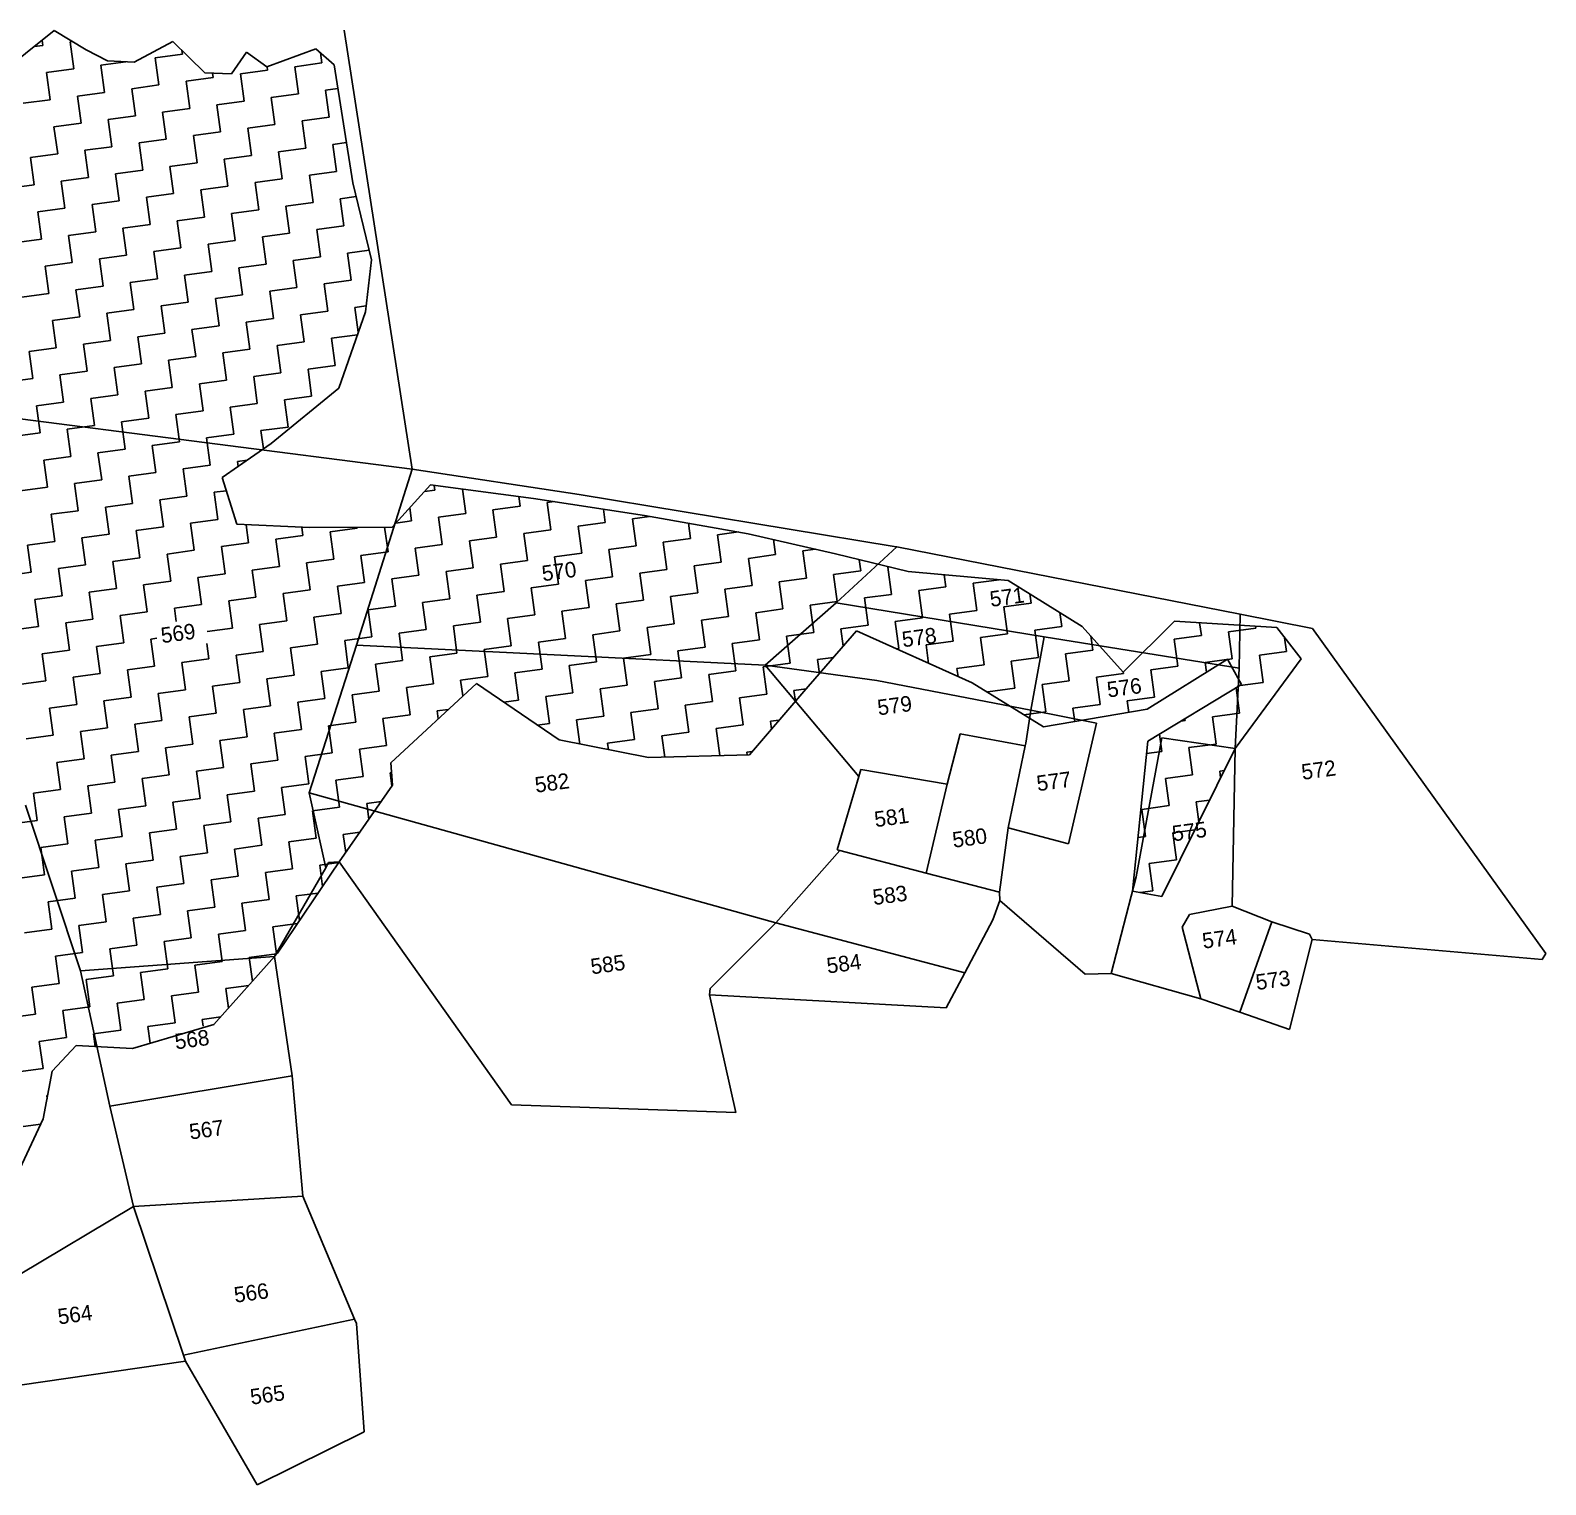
# Model space of a CAD drawing. Header units: metres. Extents: x 318393 to 319412, y 1868341 to 1869380.
# Drawn here: x 319170.3 to 319385.6, y 1869050.3 to 1869257 of the extents above; entities that cross this region are included whole.
import ezdxf

# ---------------------------------------------------------------- set-up
doc = ezdxf.new("R2010")
doc.units = ezdxf.units.M
doc.header["$LTSCALE"] = 0.3
doc.header["$MEASUREMENT"] = 0
for name, color, linetype in [('OFF', 1, 'CONTINUOUS'), ('POLY_HATCH', 12, 'CONTINUOUS'), ('POLY_PARCEL', 6, 'CONTINUOUS'), ('TEXT_PARCEL', 7, 'CONTINUOUS'), ('V_BOUND_LINE', 7, 'CONTINUOUS')]:
    doc.layers.add(name, color=color, linetype=linetype)
doc.styles.add('TEXT_MAP', font='')
doc.styles.get('TEXT_MAP').set_extended_font_data('Kruti Dev 050')

msp = doc.modelspace()

# ---------------------------------------------------------------- linework, layer by layer
at = {"layer": 'OFF'}
for p, q in [((319323.83, 1869122.95), (319336.58, 1869119.35)), ((319207.46, 1869108.4), (319209.01, 1869091.29))]:
    msp.add_line(p, q, dxfattribs=at)
at = {"layer": 'POLY_HATCH'}
for p, q in [((319161.52, 1869247.26), (319173.68, 1869256.98)), ((319173.68, 1869256.98), (319178.23, 1869254.23)), ((319178.23, 1869254.23), (319181.23, 1869252.67)), ((319185.03, 1869252.45), (319190.53, 1869255.4)), ((319190.53, 1869255.4), (319195.07, 1869250.94)), ((319198.86, 1869250.79), (319200.99, 1869253.87)), ((319200.99, 1869253.87), (319203.89, 1869251.8)), ((319203.89, 1869251.8), (319210.84, 1869254.38)), ((319210.84, 1869254.38), (319213.43, 1869252.08)), ((319181.23, 1869252.67), (319185.03, 1869252.45)), ((319216.09, 1869235.33), (319213.43, 1869252.08)), ((319195.07, 1869250.94), (319198.86, 1869250.79)), ((319218.76, 1869224.37), (319216.09, 1869235.33)), ((319217.89, 1869216.98), (319218.76, 1869224.37)), ((319214.11, 1869206.16), (319217.89, 1869216.98)), ((319204.51, 1869198.27), (319214.11, 1869206.16)), ((319197.54, 1869193.44), (319204.51, 1869198.27)), ((319199.63, 1869186.8), (319197.54, 1869193.44)), ((319227.14, 1869192.38), (319221.69, 1869186.4)), ((319241.79, 1869190.47), (319227.14, 1869192.38)), ((319257.52, 1869188.03), (319241.79, 1869190.47)), ((319272.26, 1869185.46), (319257.52, 1869188.03)), ((319210.01, 1869186.34), (319199.63, 1869186.8)), ((319221.69, 1869186.4), (319210.01, 1869186.34)), ((319284.67, 1869182.58), (319272.26, 1869185.46)), ((319295, 1869180.08), (319284.67, 1869182.58)), ((319309.22, 1869178.8), (319295, 1869180.08)), ((319319.75, 1869172.28), (319309.22, 1869178.8)), ((319325.54, 1869165.79), (319319.75, 1869172.28)), ((319332.85, 1869173.03), (319325.54, 1869165.79)), ((319347.37, 1869172.12), (319332.85, 1869173.03)), ((319350.84, 1869167.69), (319347.37, 1869172.12)), ((319280.2, 1869163.04), (319287.67, 1869171.66)), ((319287.67, 1869171.66), (319304.08, 1869164.24)), ((319328.96, 1869160.51), (319340.36, 1869167.63)), ((319340.36, 1869167.63), (319342.37, 1869164.01)), ((319341.49, 1869154.93), (319350.84, 1869167.69)), ((319221.48, 1869152.91), (319233.66, 1869164.19)), ((319233.66, 1869164.19), (319245.42, 1869156.14)), ((319304.08, 1869164.24), (319314.23, 1869158.01)), ((319342.37, 1869164.01), (319329.07, 1869155.96)), ((319272.45, 1869154.05), (319280.2, 1869163.04)), ((319314.23, 1869158.01), (319328.96, 1869160.51)), ((319245.42, 1869156.14), (319258.11, 1869153.63)), ((319329.07, 1869155.96), (319326.86, 1869134.67)), ((319331.03, 1869133.92), (319341.49, 1869154.93)), ((319221.74, 1869149.73), (319221.48, 1869152.91)), ((319258.11, 1869153.63), (319272.45, 1869154.05)), ((319214.18, 1869138.83), (319221.74, 1869149.73)), ((319205.38, 1869125.86), (319214.18, 1869138.83)), ((319326.86, 1869134.67), (319331.03, 1869133.92)), ((319196.37, 1869115.71), (319205.38, 1869125.86)), ((319184.81, 1869112.29), (319196.37, 1869115.71)), ((319173.4, 1869109.06), (319176.8, 1869112.73)), ((319176.8, 1869112.73), (319184.81, 1869112.29)), ((319172.12, 1869102.29), (319173.4, 1869109.06)), ((319167.77, 1869093.08), (319172.12, 1869102.29))]:
    msp.add_line(p, q, dxfattribs=at)
at = {"layer": 'POLY_HATCH', "linetype": 'Continuous'}
for p, q in [((319170.81, 1869254.69), (319172.07, 1869254.86)), ((319172.07, 1869254.86), (319171.97, 1869255.61)), ((319175.93, 1869255.38), (319176.25, 1869255.42)), ((319176.45, 1869251.52), (319175.93, 1869255.38)), ((319191.89, 1869253.61), (319191.81, 1869254.14)), ((319211.7, 1869252.36), (319211.51, 1869253.79)), ((319180.31, 1869252.04), (319183.83, 1869252.52)), ((319180.83, 1869248.18), (319180.31, 1869252.04)), ((319188.03, 1869253.09), (319191.89, 1869253.61)), ((319188.55, 1869249.23), (319188.03, 1869253.09)), ((319203.99, 1869251.31), (319203.92, 1869251.81)), ((319207.85, 1869251.83), (319211.7, 1869252.36)), ((319208.37, 1869247.98), (319207.85, 1869251.83)), ((319172.59, 1869251), (319176.45, 1869251.52)), ((319173.11, 1869247.14), (319172.59, 1869251)), ((319192.41, 1869249.75), (319196.27, 1869250.27)), ((319192.93, 1869245.89), (319192.41, 1869249.75)), ((319196.27, 1869250.27), (319196.18, 1869250.9)), ((319200.13, 1869250.79), (319203.99, 1869251.31)), ((319200.65, 1869246.93), (319200.13, 1869250.79)), ((319176.97, 1869247.66), (319180.83, 1869248.18)), ((319177.49, 1869243.8), (319176.97, 1869247.66)), ((319184.69, 1869248.7), (319188.55, 1869249.23)), ((319185.21, 1869244.84), (319184.69, 1869248.7)), ((319204.51, 1869247.45), (319208.37, 1869247.98)), ((319205.03, 1869243.59), (319204.51, 1869247.45)), ((319212.23, 1869248.5), (319213.96, 1869248.73)), ((319212.75, 1869244.64), (319212.23, 1869248.5)), ((319169.25, 1869246.62), (319173.11, 1869247.14)), ((319189.07, 1869245.37), (319192.93, 1869245.89)), ((319189.59, 1869241.51), (319189.07, 1869245.37)), ((319196.79, 1869246.41), (319200.65, 1869246.93)), ((319197.31, 1869242.55), (319196.79, 1869246.41)), ((319173.63, 1869243.28), (319177.49, 1869243.8)), ((319174.16, 1869239.42), (319173.63, 1869243.28)), ((319181.35, 1869244.32), (319185.21, 1869244.84)), ((319181.87, 1869240.46), (319181.35, 1869244.32)), ((319201.17, 1869243.07), (319205.03, 1869243.59)), ((319201.69, 1869239.21), (319201.17, 1869243.07)), ((319208.89, 1869244.12), (319212.75, 1869244.64)), ((319209.41, 1869240.26), (319208.89, 1869244.12)), ((319185.73, 1869240.99), (319189.59, 1869241.51)), ((319186.25, 1869237.13), (319185.73, 1869240.99)), ((319193.45, 1869242.03), (319197.31, 1869242.55)), ((319193.97, 1869238.17), (319193.45, 1869242.03)), ((319213.27, 1869240.78), (319215.18, 1869241.04)), ((319213.79, 1869236.92), (319213.27, 1869240.78)), ((319170.3, 1869238.9), (319174.16, 1869239.42)), ((319170.82, 1869235.04), (319170.3, 1869238.9)), ((319178.01, 1869239.94), (319181.87, 1869240.46)), ((319178.54, 1869236.08), (319178.01, 1869239.94)), ((319197.83, 1869238.69), (319201.69, 1869239.21)), ((319198.35, 1869234.83), (319197.83, 1869238.69)), ((319205.55, 1869239.74), (319209.41, 1869240.26)), ((319206.07, 1869235.88), (319205.55, 1869239.74)), ((319182.4, 1869236.6), (319186.25, 1869237.13)), ((319182.92, 1869232.75), (319182.4, 1869236.6)), ((319190.11, 1869237.65), (319193.97, 1869238.17)), ((319190.64, 1869233.79), (319190.11, 1869237.65)), ((319209.93, 1869236.4), (319213.79, 1869236.92)), ((319166.96, 1869234.52), (319170.82, 1869235.04)), ((319174.68, 1869235.56), (319178.54, 1869236.08)), ((319175.2, 1869231.7), (319174.68, 1869235.56)), ((319194.5, 1869234.31), (319198.35, 1869234.83)), ((319202.21, 1869235.35), (319206.07, 1869235.88)), ((319202.74, 1869231.49), (319202.21, 1869235.35)), ((319210.45, 1869232.54), (319209.93, 1869236.4)), ((319179.06, 1869232.22), (319182.92, 1869232.75)), ((319179.58, 1869228.36), (319179.06, 1869232.22)), ((319186.78, 1869233.27), (319190.64, 1869233.79)), ((319187.3, 1869229.41), (319186.78, 1869233.27)), ((319195.02, 1869230.45), (319194.5, 1869234.31)), ((319206.59, 1869232.02), (319210.45, 1869232.54)), ((319214.31, 1869233.06), (319216.57, 1869233.36)), ((319214.84, 1869229.2), (319214.31, 1869233.06)), ((319171.34, 1869231.18), (319175.2, 1869231.7)), ((319171.86, 1869227.32), (319171.34, 1869231.18)), ((319191.16, 1869229.93), (319195.02, 1869230.45)), ((319198.88, 1869230.97), (319202.74, 1869231.49)), ((319199.4, 1869227.11), (319198.88, 1869230.97)), ((319207.12, 1869228.16), (319206.59, 1869232.02)), ((319175.72, 1869227.84), (319179.58, 1869228.36)), ((319183.44, 1869228.89), (319187.3, 1869229.41)), ((319183.96, 1869225.03), (319183.44, 1869228.89)), ((319191.68, 1869226.07), (319191.16, 1869229.93)), ((319203.26, 1869227.64), (319207.12, 1869228.16)), ((319210.98, 1869228.68), (319214.84, 1869229.2)), ((319211.5, 1869224.82), (319210.98, 1869228.68)), ((319168, 1869226.8), (319171.86, 1869227.32)), ((319176.24, 1869223.98), (319175.72, 1869227.84)), ((319187.82, 1869225.55), (319191.68, 1869226.07)), ((319195.54, 1869226.59), (319199.4, 1869227.11)), ((319196.06, 1869222.73), (319195.54, 1869226.59)), ((319203.78, 1869223.78), (319203.26, 1869227.64)), ((319215.36, 1869225.34), (319218.42, 1869225.76)), ((319172.38, 1869223.46), (319176.24, 1869223.98)), ((319180.1, 1869224.5), (319183.96, 1869225.03)), ((319180.62, 1869220.65), (319180.1, 1869224.5)), ((319188.34, 1869221.69), (319187.82, 1869225.55)), ((319199.92, 1869223.25), (319203.78, 1869223.78)), ((319207.64, 1869224.3), (319211.5, 1869224.82)), ((319208.16, 1869220.44), (319207.64, 1869224.3)), ((319215.88, 1869221.48), (319215.36, 1869225.34)), ((319172.9, 1869219.6), (319172.38, 1869223.46)), ((319184.48, 1869221.17), (319188.34, 1869221.69)), ((319192.2, 1869222.21), (319196.06, 1869222.73)), ((319192.72, 1869218.35), (319192.2, 1869222.21)), ((319200.44, 1869219.4), (319199.92, 1869223.25)), ((319212.02, 1869220.96), (319215.88, 1869221.48)), ((319169.05, 1869219.08), (319172.9, 1869219.6)), ((319176.76, 1869220.12), (319180.62, 1869220.65)), ((319177.29, 1869216.26), (319176.76, 1869220.12)), ((319185, 1869217.31), (319184.48, 1869221.17)), ((319196.58, 1869218.87), (319200.44, 1869219.4)), ((319204.3, 1869219.92), (319208.16, 1869220.44)), ((319204.82, 1869216.06), (319204.3, 1869219.92)), ((319212.54, 1869217.1), (319212.02, 1869220.96)), ((319181.14, 1869216.79), (319185, 1869217.31)), ((319188.86, 1869217.83), (319192.72, 1869218.35)), ((319189.39, 1869213.97), (319188.86, 1869217.83)), ((319197.1, 1869215.01), (319196.58, 1869218.87)), ((319208.68, 1869216.58), (319212.54, 1869217.1)), ((319216.4, 1869217.62), (319217.99, 1869217.84)), ((319216.88, 1869214.09), (319216.4, 1869217.62)), ((319173.43, 1869215.74), (319177.29, 1869216.26)), ((319173.95, 1869211.88), (319173.43, 1869215.74)), ((319181.67, 1869212.93), (319181.14, 1869216.79)), ((319193.24, 1869214.49), (319197.1, 1869215.01)), ((319200.96, 1869215.54), (319204.82, 1869216.06)), ((319201.48, 1869211.68), (319200.96, 1869215.54)), ((319209.2, 1869212.72), (319208.68, 1869216.58)), ((319177.81, 1869212.41), (319181.67, 1869212.93)), ((319185.53, 1869213.45), (319189.39, 1869213.97)), ((319186.05, 1869209.59), (319185.53, 1869213.45)), ((319193.77, 1869210.63), (319193.24, 1869214.49)), ((319213.06, 1869213.24), (319216.76, 1869213.74)), ((319213.58, 1869209.38), (319213.06, 1869213.24)), ((319170.09, 1869211.36), (319173.95, 1869211.88)), ((319170.61, 1869207.5), (319170.09, 1869211.36)), ((319178.33, 1869208.55), (319177.81, 1869212.41)), ((319189.91, 1869210.11), (319193.77, 1869210.63)), ((319197.63, 1869211.15), (319201.48, 1869211.68)), ((319198.15, 1869207.3), (319197.63, 1869211.15)), ((319205.34, 1869212.2), (319209.2, 1869212.72)), ((319205.87, 1869208.34), (319205.34, 1869212.2)), ((319174.47, 1869208.02), (319178.33, 1869208.55)), ((319182.19, 1869209.07), (319186.05, 1869209.59)), ((319182.71, 1869205.21), (319182.19, 1869209.07)), ((319190.43, 1869206.25), (319189.91, 1869210.11)), ((319209.73, 1869208.86), (319213.58, 1869209.38)), ((319210.25, 1869205), (319209.73, 1869208.86)), ((319166.75, 1869206.98), (319170.61, 1869207.5)), ((319174.99, 1869204.16), (319174.47, 1869208.02)), ((319194.29, 1869206.77), (319198.15, 1869207.3)), ((319194.81, 1869202.91), (319194.29, 1869206.77)), ((319202.01, 1869207.82), (319205.87, 1869208.34)), ((319202.53, 1869203.96), (319202.01, 1869207.82)), ((319178.85, 1869204.69), (319182.71, 1869205.21)), ((319179.37, 1869200.83), (319178.85, 1869204.69)), ((319186.57, 1869205.73), (319190.43, 1869206.25)), ((319187.09, 1869201.87), (319186.57, 1869205.73)), ((319206.39, 1869204.48), (319210.25, 1869205)), ((319206.91, 1869200.62), (319206.39, 1869204.48)), ((319171.13, 1869203.64), (319174.99, 1869204.16)), ((319171.65, 1869199.78), (319171.13, 1869203.64)), ((319190.95, 1869202.39), (319194.81, 1869202.91)), ((319191.47, 1869198.53), (319190.95, 1869202.39)), ((319198.67, 1869203.44), (319202.53, 1869203.96)), ((319199.19, 1869199.58), (319198.67, 1869203.44)), ((319175.51, 1869200.31), (319179.37, 1869200.83)), ((319176.04, 1869196.45), (319175.51, 1869200.31)), ((319183.23, 1869201.35), (319187.09, 1869201.87)), ((319183.75, 1869197.49), (319183.23, 1869201.35)), ((319203.05, 1869200.1), (319206.91, 1869200.62)), ((319203.4, 1869197.51), (319203.05, 1869200.1)), ((319167.79, 1869199.26), (319171.65, 1869199.78)), ((319187.61, 1869198.01), (319191.47, 1869198.53)), ((319188.13, 1869194.15), (319187.61, 1869198.01)), ((319195.33, 1869199.06), (319199.19, 1869199.58)), ((319195.85, 1869195.2), (319195.33, 1869199.06)), ((319172.18, 1869195.92), (319176.04, 1869196.45)), ((319172.7, 1869192.07), (319172.18, 1869195.92)), ((319179.89, 1869196.97), (319183.75, 1869197.49)), ((319180.42, 1869193.11), (319179.89, 1869196.97)), ((319199.71, 1869195.72), (319201.09, 1869195.9)), ((319199.81, 1869195.01), (319199.71, 1869195.72)), ((319184.28, 1869193.63), (319188.13, 1869194.15)), ((319184.8, 1869189.77), (319184.28, 1869193.63)), ((319191.99, 1869194.67), (319195.85, 1869195.2)), ((319192.52, 1869190.81), (319191.99, 1869194.67)), ((319168.84, 1869191.54), (319172.7, 1869192.07)), ((319176.56, 1869192.59), (319180.42, 1869193.11)), ((319177.08, 1869188.73), (319176.56, 1869192.59)), ((319196.38, 1869191.34), (319198.13, 1869191.57)), ((319196.9, 1869187.48), (319196.38, 1869191.34)), ((319226.3, 1869191.45), (319227.77, 1869191.65)), ((319227.77, 1869191.65), (319227.68, 1869192.31)), ((319232.15, 1869188.31), (319231.68, 1869191.78)), ((319180.94, 1869189.25), (319184.8, 1869189.77)), ((319181.46, 1869185.39), (319180.94, 1869189.25)), ((319188.66, 1869190.29), (319192.52, 1869190.81)), ((319189.18, 1869186.43), (319188.66, 1869190.29)), ((319224.43, 1869187.27), (319224.18, 1869189.13)), ((319236.01, 1869188.84), (319239.87, 1869189.36)), ((319239.87, 1869189.36), (319239.68, 1869190.74)), ((319243.73, 1869189.88), (319244.73, 1869190.01)), ((319244.25, 1869186.02), (319243.73, 1869189.88)), ((319173.22, 1869188.21), (319177.08, 1869188.73)), ((319173.74, 1869184.35), (319173.22, 1869188.21)), ((319193.04, 1869186.96), (319196.9, 1869187.48)), ((319193.56, 1869183.1), (319193.04, 1869186.96)), ((319222.21, 1869186.97), (319224.43, 1869187.27)), ((319228.29, 1869187.79), (319232.15, 1869188.31)), ((319228.81, 1869183.93), (319228.29, 1869187.79)), ((319236.53, 1869184.98), (319236.01, 1869188.84)), ((319248.11, 1869186.54), (319251.97, 1869187.06)), ((319251.97, 1869187.06), (319251.72, 1869188.93)), ((319255.83, 1869187.59), (319258.23, 1869187.91)), ((319256.35, 1869183.73), (319255.83, 1869187.59)), ((319177.6, 1869184.87), (319181.46, 1869185.39)), ((319178.12, 1869181.01), (319177.6, 1869184.87)), ((319185.32, 1869185.91), (319189.18, 1869186.43)), ((319185.84, 1869182.05), (319185.32, 1869185.91)), ((319201.28, 1869184.14), (319200.93, 1869186.74)), ((319205.14, 1869184.66), (319209, 1869185.18)), ((319209, 1869185.18), (319208.83, 1869186.39)), ((319212.86, 1869185.7), (319216.72, 1869186.23)), ((319213.38, 1869181.85), (319212.86, 1869185.7)), ((319216.72, 1869186.23), (319216.7, 1869186.37)), ((319221.1, 1869182.89), (319220.62, 1869186.39)), ((319232.67, 1869184.45), (319236.53, 1869184.98)), ((319240.39, 1869185.5), (319244.25, 1869186.02)), ((319240.91, 1869181.64), (319240.39, 1869185.5)), ((319248.63, 1869182.68), (319248.11, 1869186.54)), ((319264.07, 1869184.77), (319263.78, 1869186.94)), ((319267.93, 1869185.29), (319270.92, 1869185.7)), ((319268.45, 1869181.43), (319267.93, 1869185.29)), ((319169.88, 1869183.82), (319173.74, 1869184.35)), ((319170.4, 1869179.97), (319169.88, 1869183.82)), ((319189.7, 1869182.57), (319193.56, 1869183.1)), ((319197.42, 1869183.62), (319201.28, 1869184.14)), ((319197.94, 1869179.76), (319197.42, 1869183.62)), ((319205.66, 1869180.8), (319205.14, 1869184.66)), ((319217.24, 1869182.37), (319221.1, 1869182.89)), ((319224.96, 1869183.41), (319228.81, 1869183.93)), ((319225.48, 1869179.55), (319224.96, 1869183.41)), ((319233.2, 1869180.6), (319232.67, 1869184.45)), ((319244.77, 1869182.16), (319248.63, 1869182.68)), ((319252.49, 1869183.2), (319256.35, 1869183.73)), ((319253.01, 1869179.34), (319252.49, 1869183.2)), ((319260.21, 1869184.25), (319264.07, 1869184.77)), ((319260.73, 1869180.39), (319260.21, 1869184.25)), ((319276.17, 1869182.48), (319275.88, 1869184.62)), ((319280.03, 1869183), (319281.82, 1869183.24)), ((319280.55, 1869179.14), (319280.03, 1869183)), ((319174.26, 1869180.49), (319178.12, 1869181.01)), ((319174.78, 1869176.63), (319174.26, 1869180.49)), ((319181.98, 1869181.53), (319185.84, 1869182.05)), ((319182.5, 1869177.67), (319181.98, 1869181.53)), ((319190.22, 1869178.72), (319189.7, 1869182.57)), ((319201.8, 1869180.28), (319205.66, 1869180.8)), ((319209.52, 1869181.32), (319213.38, 1869181.85)), ((319210.04, 1869177.46), (319209.52, 1869181.32)), ((319217.76, 1869178.51), (319217.24, 1869182.37)), ((319229.34, 1869180.07), (319233.2, 1869180.6)), ((319237.06, 1869181.12), (319240.91, 1869181.64)), ((319237.58, 1869177.26), (319237.06, 1869181.12)), ((319245.3, 1869178.3), (319244.77, 1869182.16)), ((319264.59, 1869180.91), (319268.45, 1869181.43)), ((319265.11, 1869177.05), (319264.59, 1869180.91)), ((319272.31, 1869181.95), (319276.17, 1869182.48)), ((319272.83, 1869178.09), (319272.31, 1869181.95)), ((319288.27, 1869180.18), (319288.06, 1869181.76)), ((319292.13, 1869180.7), (319292.32, 1869180.73)), ((319292.65, 1869176.84), (319292.13, 1869180.7)), ((319166.54, 1869179.44), (319170.4, 1869179.97)), ((319186.36, 1869178.19), (319190.22, 1869178.72)), ((319194.08, 1869179.24), (319197.94, 1869179.76)), ((319194.6, 1869175.38), (319194.08, 1869179.24)), ((319202.32, 1869176.42), (319201.8, 1869180.28)), ((319213.9, 1869177.99), (319217.76, 1869178.51)), ((319221.62, 1869179.03), (319225.48, 1869179.55)), ((319222.14, 1869175.17), (319221.62, 1869179.03)), ((319229.86, 1869176.21), (319229.34, 1869180.07)), ((319249.15, 1869178.82), (319253.01, 1869179.34)), ((319249.68, 1869174.96), (319249.15, 1869178.82)), ((319256.87, 1869179.87), (319260.73, 1869180.39)), ((319257.4, 1869176.01), (319256.87, 1869179.87)), ((319276.69, 1869178.62), (319280.55, 1869179.14)), ((319277.21, 1869174.76), (319276.69, 1869178.62)), ((319284.41, 1869179.66), (319288.27, 1869180.18)), ((319284.93, 1869175.8), (319284.41, 1869179.66)), ((319300.37, 1869177.89), (319300.14, 1869179.62)), ((319304.23, 1869178.41), (319307.95, 1869178.91)), ((319304.75, 1869174.55), (319304.23, 1869178.41)), ((319170.93, 1869176.11), (319174.78, 1869176.63)), ((319178.64, 1869177.15), (319182.5, 1869177.67)), ((319179.17, 1869173.29), (319178.64, 1869177.15)), ((319186.88, 1869174.33), (319186.36, 1869178.19)), ((319198.46, 1869175.9), (319202.32, 1869176.42)), ((319206.18, 1869176.94), (319210.04, 1869177.46)), ((319206.7, 1869173.08), (319206.18, 1869176.94)), ((319214.42, 1869174.13), (319213.9, 1869177.99)), ((319226, 1869175.69), (319229.86, 1869176.21)), ((319233.72, 1869176.74), (319237.58, 1869177.26)), ((319234.24, 1869172.88), (319233.72, 1869176.74)), ((319241.44, 1869177.78), (319245.3, 1869178.3)), ((319241.96, 1869173.92), (319241.44, 1869177.78)), ((319261.25, 1869176.53), (319265.11, 1869177.05)), ((319261.78, 1869172.67), (319261.25, 1869176.53)), ((319268.97, 1869177.57), (319272.83, 1869178.09)), ((319269.49, 1869173.71), (319268.97, 1869177.57)), ((319288.79, 1869176.32), (319292.65, 1869176.84)), ((319289.31, 1869172.46), (319288.79, 1869176.32)), ((319296.51, 1869177.37), (319300.37, 1869177.89)), ((319297.03, 1869173.51), (319296.51, 1869177.37)), ((319312.47, 1869175.59), (319312.29, 1869176.89)), ((319171.45, 1869172.25), (319170.93, 1869176.11)), ((319183.03, 1869173.81), (319186.88, 1869174.33)), ((319190.74, 1869174.86), (319194.6, 1869175.38)), ((319191, 1869172.96), (319190.74, 1869174.86)), ((319198.98, 1869172.04), (319198.46, 1869175.9)), ((319210.56, 1869173.61), (319214.42, 1869174.13)), ((319218.28, 1869174.65), (319222.14, 1869175.17)), ((319218.8, 1869170.79), (319218.28, 1869174.65)), ((319226.52, 1869171.83), (319226, 1869175.69)), ((319245.82, 1869174.44), (319249.68, 1869174.96)), ((319246.34, 1869170.58), (319245.82, 1869174.44)), ((319253.54, 1869175.49), (319257.4, 1869176.01)), ((319254.06, 1869171.63), (319253.54, 1869175.49)), ((319273.35, 1869174.23), (319277.21, 1869174.76)), ((319273.88, 1869170.38), (319273.35, 1869174.23)), ((319281.07, 1869175.28), (319284.93, 1869175.8)), ((319281.59, 1869171.42), (319281.07, 1869175.28)), ((319300.89, 1869174.03), (319304.75, 1869174.55)), ((319301.41, 1869170.17), (319300.89, 1869174.03)), ((319308.61, 1869175.07), (319312.47, 1869175.59)), ((319309.13, 1869171.21), (319308.61, 1869175.07)), ((319316.85, 1869172.26), (319316.58, 1869174.24)), ((319167.59, 1869171.73), (319171.45, 1869172.25)), ((319175.31, 1869172.77), (319179.17, 1869173.29)), ((319175.83, 1869168.91), (319175.31, 1869172.77)), ((319183.55, 1869169.95), (319183.03, 1869173.81)), ((319195.42, 1869171.56), (319198.98, 1869172.04)), ((319202.84, 1869172.56), (319206.7, 1869173.08)), ((319203.37, 1869168.7), (319202.84, 1869172.56)), ((319211.08, 1869169.75), (319210.56, 1869173.61)), ((319230.38, 1869172.35), (319234.24, 1869172.88)), ((319230.9, 1869168.5), (319230.38, 1869172.35)), ((319238.1, 1869173.4), (319241.96, 1869173.92)), ((319238.62, 1869169.54), (319238.1, 1869173.4)), ((319257.92, 1869172.15), (319261.78, 1869172.67)), ((319258.44, 1869168.29), (319257.92, 1869172.15)), ((319265.64, 1869173.19), (319269.49, 1869173.71)), ((319266.16, 1869169.33), (319265.64, 1869173.19)), ((319285.45, 1869171.94), (319289.31, 1869172.46)), ((319285.79, 1869169.48), (319285.45, 1869171.94)), ((319293.17, 1869172.98), (319297.03, 1869173.51)), ((319293.69, 1869169.13), (319293.17, 1869172.98)), ((319312.99, 1869171.73), (319316.85, 1869172.26)), ((319336.67, 1869171.01), (319336.42, 1869172.81)), ((319340.53, 1869171.53), (319344.39, 1869172.05)), ((319344.39, 1869172.05), (319344.35, 1869172.31)), ((319179.69, 1869169.43), (319183.55, 1869169.95)), ((319187.41, 1869170.47), (319188.27, 1869170.59)), ((319187.93, 1869166.62), (319187.41, 1869170.47)), ((319195.65, 1869167.66), (319195.35, 1869169.85)), ((319207.22, 1869169.22), (319211.08, 1869169.75)), ((319214.94, 1869170.27), (319218.8, 1869170.79)), ((319215.46, 1869166.41), (319214.94, 1869170.27)), ((319222.66, 1869171.31), (319226.52, 1869171.83)), ((319223.18, 1869167.45), (319222.66, 1869171.31)), ((319242.48, 1869170.06), (319246.34, 1869170.58)), ((319243, 1869166.2), (319242.48, 1869170.06)), ((319250.2, 1869171.1), (319254.06, 1869171.63)), ((319250.72, 1869167.25), (319250.2, 1869171.1)), ((319270.02, 1869169.85), (319273.88, 1869170.38)), ((319270.54, 1869165.99), (319270.02, 1869169.85)), ((319277.74, 1869170.9), (319281.59, 1869171.42)), ((319278.26, 1869167.04), (319277.74, 1869170.9)), ((319297.55, 1869169.65), (319301.41, 1869170.17)), ((319305.27, 1869170.69), (319309.13, 1869171.21)), ((319305.79, 1869166.83), (319305.27, 1869170.69)), ((319313.51, 1869167.87), (319312.99, 1869171.73)), ((319321.23, 1869168.92), (319320.96, 1869170.92)), ((319332.81, 1869170.48), (319336.67, 1869171.01)), ((319333.33, 1869166.62), (319332.81, 1869170.48)), ((319341.05, 1869167.67), (319340.53, 1869171.53)), ((319348.77, 1869168.71), (319348.5, 1869170.67)), ((319171.97, 1869168.39), (319175.83, 1869168.91)), ((319172.49, 1869164.53), (319171.97, 1869168.39)), ((319180.21, 1869165.57), (319179.69, 1869169.43)), ((319191.79, 1869167.14), (319195.65, 1869167.66)), ((319199.51, 1869168.18), (319203.37, 1869168.7)), ((319200.03, 1869164.32), (319199.51, 1869168.18)), ((319207.75, 1869165.36), (319207.22, 1869169.22)), ((319227.04, 1869167.97), (319230.9, 1869168.5)), ((319227.56, 1869164.11), (319227.04, 1869167.97)), ((319234.76, 1869169.02), (319238.62, 1869169.54)), ((319235.28, 1869165.16), (319234.76, 1869169.02)), ((319254.58, 1869167.77), (319258.44, 1869168.29)), ((319255.1, 1869163.91), (319254.58, 1869167.77)), ((319262.3, 1869168.81), (319266.16, 1869169.33)), ((319262.82, 1869164.95), (319262.3, 1869168.81)), ((319282.12, 1869167.56), (319284.38, 1869167.87)), ((319293.37, 1869169.08), (319293.69, 1869169.13)), ((319297.91, 1869167.03), (319297.55, 1869169.65)), ((319309.65, 1869167.35), (319313.51, 1869167.87)), ((319317.37, 1869168.4), (319321.23, 1869168.92)), ((319317.89, 1869164.54), (319317.37, 1869168.4)), ((319340.38, 1869167.58), (319341.05, 1869167.67)), ((319344.91, 1869168.19), (319348.77, 1869168.71)), ((319345.43, 1869164.33), (319344.91, 1869168.19)), ((319176.35, 1869165.05), (319180.21, 1869165.57)), ((319184.07, 1869166.09), (319187.93, 1869166.62)), ((319184.59, 1869162.23), (319184.07, 1869166.09)), ((319192.31, 1869163.28), (319191.79, 1869167.14)), ((319211.61, 1869165.89), (319215.46, 1869166.41)), ((319212.13, 1869162.03), (319211.61, 1869165.89)), ((319219.32, 1869166.93), (319223.18, 1869167.45)), ((319219.85, 1869163.07), (319219.32, 1869166.93)), ((319239.14, 1869165.68), (319243, 1869166.2)), ((319239.66, 1869161.82), (319239.14, 1869165.68)), ((319246.86, 1869166.72), (319250.72, 1869167.25)), ((319247.38, 1869162.86), (319246.86, 1869166.72)), ((319266.68, 1869165.47), (319270.54, 1869165.99)), ((319267.2, 1869161.61), (319266.68, 1869165.47)), ((319274.4, 1869166.52), (319278.26, 1869167.04)), ((319274.92, 1869162.66), (319274.4, 1869166.52)), ((319282.39, 1869165.56), (319282.12, 1869167.56)), ((319301.93, 1869166.31), (319305.79, 1869166.83)), ((319302.09, 1869165.14), (319301.93, 1869166.31)), ((319310.18, 1869163.49), (319309.65, 1869167.35)), ((319321.75, 1869165.06), (319325.61, 1869165.58)), ((319325.61, 1869165.58), (319325.58, 1869165.83)), ((319329.47, 1869166.1), (319333.33, 1869166.62)), ((319329.99, 1869162.24), (319329.47, 1869166.1)), ((319337.19, 1869167.15), (319340.25, 1869167.56)), ((319337.38, 1869165.77), (319337.19, 1869167.15)), ((319168.63, 1869164.01), (319172.49, 1869164.53)), ((319176.87, 1869161.19), (319176.35, 1869165.05)), ((319188.45, 1869162.76), (319192.31, 1869163.28)), ((319196.17, 1869163.8), (319200.03, 1869164.32)), ((319196.69, 1869159.94), (319196.17, 1869163.8)), ((319203.89, 1869164.84), (319207.75, 1869165.36)), ((319204.41, 1869160.98), (319203.89, 1869164.84)), ((319223.71, 1869163.59), (319227.56, 1869164.11)), ((319224.23, 1869159.73), (319223.71, 1869163.59)), ((319231.42, 1869164.64), (319235.28, 1869165.16)), ((319231.73, 1869162.4), (319231.42, 1869164.64)), ((319251.24, 1869163.39), (319255.1, 1869163.91)), ((319251.76, 1869159.53), (319251.24, 1869163.39)), ((319258.96, 1869164.43), (319262.82, 1869164.95)), ((319259.48, 1869160.57), (319258.96, 1869164.43)), ((319278.78, 1869163.18), (319280.52, 1869163.41)), ((319306.32, 1869162.97), (319310.18, 1869163.49)), ((319314.03, 1869164.02), (319317.89, 1869164.54)), ((319314.56, 1869160.16), (319314.03, 1869164.02)), ((319322.27, 1869161.2), (319321.75, 1869165.06)), ((319342.09, 1869159.95), (319341.61, 1869163.55)), ((319342.17, 1869163.89), (319345.43, 1869164.33)), ((319173.01, 1869160.67), (319176.87, 1869161.19)), ((319180.73, 1869161.71), (319184.59, 1869162.23)), ((319181.25, 1869157.85), (319180.73, 1869161.71)), ((319188.97, 1869158.9), (319188.45, 1869162.76)), ((319208.27, 1869161.51), (319212.13, 1869162.03)), ((319208.79, 1869157.65), (319208.27, 1869161.51)), ((319215.99, 1869162.55), (319219.85, 1869163.07)), ((319216.51, 1869158.69), (319215.99, 1869162.55)), ((319237.54, 1869161.53), (319239.66, 1869161.82)), ((319243.52, 1869162.34), (319247.38, 1869162.86)), ((319244.05, 1869158.48), (319243.52, 1869162.34)), ((319263.34, 1869161.09), (319267.2, 1869161.61)), ((319271.06, 1869162.14), (319274.92, 1869162.66)), ((319271.58, 1869158.28), (319271.06, 1869162.14)), ((319278.99, 1869161.64), (319278.78, 1869163.18)), ((319306.33, 1869162.86), (319306.32, 1869162.97)), ((319318.42, 1869160.68), (319322.27, 1869161.2)), ((319326.13, 1869161.72), (319329.99, 1869162.24)), ((319326.36, 1869160.07), (319326.13, 1869161.72)), ((319173.53, 1869156.81), (319173.01, 1869160.67)), ((319192.83, 1869159.42), (319196.69, 1869159.94)), ((319193.35, 1869155.56), (319192.83, 1869159.42)), ((319200.55, 1869160.46), (319204.41, 1869160.98)), ((319201.07, 1869156.6), (319200.55, 1869160.46)), ((319220.37, 1869159.21), (319224.23, 1869159.73)), ((319220.89, 1869155.35), (319220.37, 1869159.21)), ((319228.09, 1869160.26), (319229.64, 1869160.47)), ((319228.23, 1869159.16), (319228.09, 1869160.26)), ((319247.9, 1869159), (319251.76, 1869159.53)), ((319248.37, 1869155.56), (319247.9, 1869159)), ((319255.62, 1869160.05), (319259.48, 1869160.57)), ((319256.14, 1869156.19), (319255.62, 1869160.05)), ((319263.86, 1869157.23), (319263.34, 1869161.09)), ((319275.44, 1869158.8), (319276.68, 1869158.97)), ((319311.43, 1869159.73), (319314.56, 1869160.16)), ((319318.67, 1869158.76), (319318.42, 1869160.68)), ((319334.37, 1869158.91), (319334.34, 1869159.15)), ((319338.23, 1869159.43), (319342.09, 1869159.95)), ((319338.76, 1869155.57), (319338.23, 1869159.43)), ((319169.67, 1869156.29), (319173.53, 1869156.81)), ((319177.39, 1869157.33), (319181.25, 1869157.85)), ((319177.92, 1869153.47), (319177.39, 1869157.33)), ((319185.11, 1869158.38), (319188.97, 1869158.9)), ((319185.63, 1869154.52), (319185.11, 1869158.38)), ((319204.93, 1869157.12), (319208.79, 1869157.65)), ((319205.45, 1869153.27), (319204.93, 1869157.12)), ((319212.65, 1869158.17), (319216.51, 1869158.69)), ((319213.17, 1869154.31), (319212.65, 1869158.17)), ((319242.33, 1869158.25), (319244.05, 1869158.48)), ((319260, 1869156.71), (319263.86, 1869157.23)), ((319267.72, 1869157.75), (319271.58, 1869158.28)), ((319268.24, 1869153.93), (319267.72, 1869157.75)), ((319275.59, 1869157.7), (319275.44, 1869158.8)), ((319331.04, 1869154.52), (319330.71, 1869156.95)), ((319333.81, 1869158.83), (319334.37, 1869158.91)), ((319189.49, 1869155.04), (319193.35, 1869155.56)), ((319190.01, 1869151.18), (319189.49, 1869155.04)), ((319197.21, 1869156.08), (319201.07, 1869156.6)), ((319197.73, 1869152.22), (319197.21, 1869156.08)), ((319217.03, 1869154.83), (319220.89, 1869155.35)), ((319217.55, 1869150.97), (319217.03, 1869154.83)), ((319252.29, 1869155.67), (319256.14, 1869156.19)), ((319252.41, 1869154.76), (319252.29, 1869155.67)), ((319260.41, 1869153.7), (319260, 1869156.71)), ((319334.9, 1869155.05), (319338.76, 1869155.57)), ((319335.42, 1869151.19), (319334.9, 1869155.05)), ((319174.06, 1869152.95), (319177.92, 1869153.47)), ((319174.58, 1869149.09), (319174.06, 1869152.95)), ((319181.77, 1869153.99), (319185.63, 1869154.52)), ((319182.3, 1869150.13), (319181.77, 1869153.99)), ((319201.59, 1869152.74), (319205.45, 1869153.27)), ((319202.11, 1869148.88), (319201.59, 1869152.74)), ((319209.31, 1869153.79), (319213.17, 1869154.31)), ((319209.83, 1869149.93), (319209.31, 1869153.79)), ((319272.1, 1869154.42), (319272.85, 1869154.52)), ((319272.15, 1869154.04), (319272.1, 1869154.42)), ((319328.89, 1869154.23), (319331.04, 1869154.52)), ((319186.16, 1869150.66), (319190.01, 1869151.18)), ((319186.68, 1869146.8), (319186.16, 1869150.66)), ((319193.87, 1869151.7), (319197.73, 1869152.22)), ((319194.4, 1869147.84), (319193.87, 1869151.7)), ((319213.69, 1869150.45), (319217.55, 1869150.97)), ((319214.21, 1869146.59), (319213.69, 1869150.45)), ((319221.41, 1869151.49), (319221.59, 1869151.52)), ((319221.66, 1869149.63), (319221.41, 1869151.49)), ((319331.56, 1869150.67), (319335.42, 1869151.19)), ((319332.08, 1869146.81), (319331.56, 1869150.67)), ((319339.28, 1869151.71), (319339.93, 1869151.8)), ((319339.41, 1869150.74), (319339.28, 1869151.71)), ((319170.72, 1869148.57), (319174.58, 1869149.09)), ((319171.24, 1869144.71), (319170.72, 1869148.57)), ((319178.44, 1869149.61), (319182.3, 1869150.13)), ((319178.96, 1869145.75), (319178.44, 1869149.61)), ((319198.26, 1869148.36), (319202.11, 1869148.88)), ((319198.78, 1869144.5), (319198.26, 1869148.36)), ((319205.97, 1869149.41), (319209.83, 1869149.93)), ((319206.5, 1869145.55), (319205.97, 1869149.41)), ((319182.82, 1869146.28), (319186.68, 1869146.8)), ((319183.34, 1869142.42), (319182.82, 1869146.28)), ((319190.54, 1869147.32), (319194.4, 1869147.84)), ((319191.06, 1869143.46), (319190.54, 1869147.32)), ((319210.35, 1869146.07), (319214.21, 1869146.59)), ((319210.88, 1869142.21), (319210.35, 1869146.07)), ((319218.07, 1869147.11), (319220.11, 1869147.39)), ((319218.37, 1869144.88), (319218.07, 1869147.11)), ((319328.22, 1869146.28), (319332.08, 1869146.81)), ((319328.74, 1869142.42), (319328.22, 1869146.28)), ((319335.94, 1869147.33), (319337.84, 1869147.58)), ((319336.32, 1869144.53), (319335.94, 1869147.33)), ((319167.38, 1869144.19), (319171.24, 1869144.71)), ((319175.1, 1869145.23), (319178.96, 1869145.75)), ((319175.62, 1869141.37), (319175.1, 1869145.23)), ((319194.92, 1869143.98), (319198.78, 1869144.5)), ((319195.44, 1869140.12), (319194.92, 1869143.98)), ((319202.64, 1869145.02), (319206.5, 1869145.55)), ((319203.16, 1869141.17), (319202.64, 1869145.02)), ((319179.48, 1869141.89), (319183.34, 1869142.42)), ((319180, 1869138.03), (319179.48, 1869141.89)), ((319187.2, 1869142.94), (319191.06, 1869143.46)), ((319187.72, 1869139.08), (319187.2, 1869142.94)), ((319207.02, 1869141.69), (319210.88, 1869142.21)), ((319214.74, 1869142.73), (319217.11, 1869143.05)), ((319215.09, 1869140.14), (319214.74, 1869142.73)), ((319327.65, 1869142.28), (319328.74, 1869142.42)), ((319332.6, 1869142.95), (319335.74, 1869143.37)), ((319333.12, 1869139.09), (319332.6, 1869142.95)), ((319171.76, 1869140.85), (319175.62, 1869141.37)), ((319172.28, 1869136.99), (319171.76, 1869140.85)), ((319191.58, 1869139.6), (319195.44, 1869140.12)), ((319192.1, 1869135.74), (319191.58, 1869139.6)), ((319199.3, 1869140.64), (319203.16, 1869141.17)), ((319199.82, 1869136.78), (319199.3, 1869140.64)), ((319207.54, 1869137.83), (319207.02, 1869141.69)), ((319176.14, 1869137.51), (319180, 1869138.03)), ((319176.66, 1869133.65), (319176.14, 1869137.51)), ((319183.86, 1869138.56), (319187.72, 1869139.08)), ((319184.38, 1869134.7), (319183.86, 1869138.56)), ((319203.68, 1869137.31), (319207.54, 1869137.83)), ((319211.4, 1869138.35), (319214.1, 1869138.72)), ((319211.81, 1869135.34), (319211.4, 1869138.35)), ((319329.26, 1869138.57), (319333.12, 1869139.09)), ((319329.79, 1869134.71), (319329.26, 1869138.57)), ((319168.42, 1869136.47), (319172.28, 1869136.99)), ((319188.24, 1869135.22), (319192.1, 1869135.74)), ((319195.96, 1869136.26), (319199.82, 1869136.78)), ((319196.48, 1869132.4), (319195.96, 1869136.26)), ((319204.2, 1869133.45), (319203.68, 1869137.31)), ((319172.81, 1869133.13), (319176.66, 1869133.65)), ((319173.33, 1869129.27), (319172.81, 1869133.13)), ((319180.52, 1869134.18), (319184.38, 1869134.7)), ((319181.05, 1869130.32), (319180.52, 1869134.18)), ((319188.76, 1869131.36), (319188.24, 1869135.22)), ((319200.34, 1869132.93), (319204.2, 1869133.45)), ((319208.06, 1869133.97), (319211.16, 1869134.39)), ((319208.53, 1869130.51), (319208.06, 1869133.97)), ((319327.99, 1869134.46), (319329.79, 1869134.71)), ((319184.91, 1869130.84), (319188.76, 1869131.36)), ((319192.62, 1869131.88), (319196.48, 1869132.4)), ((319193.15, 1869128.02), (319192.62, 1869131.88)), ((319200.86, 1869129.07), (319200.34, 1869132.93)), ((319169.47, 1869128.75), (319173.33, 1869129.27)), ((319177.19, 1869129.79), (319181.05, 1869130.32)), ((319177.71, 1869125.94), (319177.19, 1869129.79)), ((319185.43, 1869126.98), (319184.91, 1869130.84)), ((319197, 1869128.54), (319200.86, 1869129.07)), ((319204.72, 1869129.59), (319208.23, 1869130.06)), ((319205.25, 1869125.73), (319204.72, 1869129.59)), ((319181.57, 1869126.46), (319185.43, 1869126.98)), ((319189.29, 1869127.5), (319193.15, 1869128.02)), ((319189.81, 1869123.64), (319189.29, 1869127.5)), ((319197.53, 1869124.68), (319197, 1869128.54)), ((319173.85, 1869125.41), (319177.71, 1869125.94)), ((319174.37, 1869121.55), (319173.85, 1869125.41)), ((319182.09, 1869122.6), (319181.57, 1869126.46)), ((319193.67, 1869124.16), (319197.53, 1869124.68)), ((319201.39, 1869125.21), (319205.25, 1869125.73)), ((319201.84, 1869121.87), (319201.39, 1869125.21)), ((319178.23, 1869122.08), (319182.09, 1869122.6)), ((319185.95, 1869123.12), (319189.81, 1869123.64)), ((319186.47, 1869119.26), (319185.95, 1869123.12)), ((319194.19, 1869120.3), (319193.67, 1869124.16)), ((319170.51, 1869121.03), (319174.37, 1869121.55)), ((319171.03, 1869117.17), (319170.51, 1869121.03)), ((319178.75, 1869118.22), (319178.23, 1869122.08)), ((319190.33, 1869119.78), (319194.19, 1869120.3)), ((319198.05, 1869120.83), (319201.3, 1869121.26)), ((319198.43, 1869118.03), (319198.05, 1869120.83)), ((319174.89, 1869117.69), (319178.75, 1869118.22)), ((319182.61, 1869118.74), (319186.47, 1869119.26)), ((319183.13, 1869114.88), (319182.61, 1869118.74)), ((319190.85, 1869115.92), (319190.33, 1869119.78)), ((319167.17, 1869116.65), (319171.03, 1869117.17)), ((319175.41, 1869113.84), (319174.89, 1869117.69)), ((319186.99, 1869115.4), (319190.85, 1869115.92)), ((319194.71, 1869116.44), (319197.34, 1869116.8)), ((319194.84, 1869115.48), (319194.71, 1869116.44)), ((319171.55, 1869113.31), (319175.41, 1869113.84)), ((319179.27, 1869114.36), (319183.13, 1869114.88)), ((319179.51, 1869112.58), (319179.27, 1869114.36)), ((319187.31, 1869113.03), (319186.99, 1869115.4)), ((319172.08, 1869109.45), (319171.55, 1869113.31)), ((319168.22, 1869108.93), (319172.08, 1869109.45)), ((319172.6, 1869105.6), (319172.75, 1869105.62)), ((319172.66, 1869105.15), (319172.6, 1869105.6)), ((319169.26, 1869101.21), (319171.77, 1869101.55))]:
    msp.add_line(p, q, dxfattribs=at)
at = {"layer": 'POLY_PARCEL'}
for p, q in [((319150.53, 1869204.12), (319224.51, 1869194.63)), ((319224.51, 1869194.63), (319216.64, 1869169.63)), ((319284.78, 1869175.61), (319293.38, 1869183.57)), ((319274.67, 1869166.75), (319284.78, 1869175.61)), ((319284.78, 1869175.61), (319314.31, 1869170.8)), ((319342.04, 1869166.36), (319342.18, 1869174.01)), ((319314.31, 1869170.8), (319312.43, 1869160.4)), ((319314.31, 1869170.8), (319342.04, 1869166.36)), ((319216.64, 1869169.63), (319209.9, 1869148.61)), ((319274.67, 1869166.75), (319216.64, 1869169.63)), ((319290.55, 1869164.59), (319274.67, 1869166.75)), ((319287.98, 1869150.93), (319274.67, 1869166.75)), ((319342.04, 1869166.36), (319341.49, 1869154.93)), ((319312.43, 1869160.4), (319290.55, 1869164.59)), ((319312.43, 1869160.4), (319311.71, 1869155.7)), ((319321.77, 1869158.51), (319312.43, 1869160.4)), ((319302.38, 1869157), (319300.53, 1869149.87)), ((319311.63, 1869155.3), (319302.38, 1869157)), ((319317.77, 1869141.36), (319321.77, 1869158.51)), ((319311.63, 1869155.3), (319309.22, 1869143.67)), ((319311.71, 1869155.7), (319311.63, 1869155.3)), ((319311.65, 1869155.3), (319311.63, 1869155.3)), ((319311.65, 1869155.3), (319311.71, 1869155.7)), ((319331.04, 1869156.44), (319327.39, 1869136.71)), ((319341.49, 1869154.93), (319331.04, 1869156.44)), ((319341.03, 1869132.53), (319341.49, 1869154.93)), ((319287.98, 1869150.93), (319284.93, 1869140.54)), ((319288.27, 1869151.94), (319287.98, 1869150.93)), ((319300.53, 1869149.87), (319288.27, 1869151.94)), ((319209.9, 1869148.61), (319276.2, 1869130.17)), ((319212.25, 1869137.98), (319209.9, 1869148.61)), ((319297.58, 1869137.21), (319300.53, 1869149.87)), ((319169.59, 1869146.89), (319177.39, 1869123.34)), ((319308, 1869134.51), (319309.22, 1869143.67)), ((319309.22, 1869143.67), (319317.77, 1869141.36)), ((319285.29, 1869140.44), (319276.2, 1869130.17)), ((319284.93, 1869140.54), (319285.29, 1869140.44)), ((319285.29, 1869140.44), (319297.58, 1869137.21)), ((319297.58, 1869137.21), (319308, 1869134.51)), ((319327.39, 1869136.71), (319323.83, 1869122.95)), ((319308, 1869134.51), (319308.02, 1869133.31)), ((319333.92, 1869129.53), (319334.99, 1869131.32)), ((319334.99, 1869131.32), (319341.03, 1869132.53)), ((319341.03, 1869132.53), (319346.68, 1869130.29)), ((319276.2, 1869130.17), (319266.88, 1869120.8)), ((319276.2, 1869130.17), (319303.05, 1869123.06)), ((319336.58, 1869119.35), (319333.92, 1869129.53)), ((319346.68, 1869130.29), (319342.12, 1869117.45)), ((319352.03, 1869128.53), (319346.68, 1869130.29)), ((319352.42, 1869127.8), (319352.03, 1869128.53)), ((319177.39, 1869123.34), (319204.98, 1869125.36)), ((319181.55, 1869104.12), (319177.39, 1869123.34)), ((319266.88, 1869120.8), (319266.76, 1869119.92)), ((319181.55, 1869104.12), (319207.46, 1869108.4)), ((319184.92, 1869089.84), (319181.55, 1869104.12)), ((319184.92, 1869089.84), (319209.01, 1869091.29)), ((319168.6, 1869080.1), (319184.92, 1869089.84)), ((319184.92, 1869089.84), (319192.04, 1869068.7)), ((319192.04, 1869068.7), (319216.35, 1869073.84)), ((319192.04, 1869068.7), (319192.33, 1869067.84))]:
    msp.add_line(p, q, dxfattribs=at)
at = {"layer": 'V_BOUND_LINE'}
for p, q in [((319214.88, 1869257.02), (319224.51, 1869194.63)), ((319224.51, 1869194.63), (319248.26, 1869191.03)), ((319248.26, 1869191.03), (319293, 1869183.65)), ((319293, 1869183.65), (319293.38, 1869183.57)), ((319293.38, 1869183.57), (319342.18, 1869174.01)), ((319342.18, 1869174.01), (319352.45, 1869172)), ((319352.45, 1869172), (319385.59, 1869125.81)), ((319212.25, 1869137.98), (319204.98, 1869125.36)), ((319212.66, 1869138.71), (319212.25, 1869137.98)), ((319214.18, 1869138.83), (319212.66, 1869138.71)), ((319238.65, 1869104.3), (319214.18, 1869138.83)), ((319308.02, 1869133.31), (319307.02, 1869130.58)), ((319320.18, 1869122.88), (319308.02, 1869133.31)), ((319307.02, 1869130.58), (319303.05, 1869123.06)), ((319352.42, 1869127.8), (319349.21, 1869115.01)), ((319385.07, 1869124.93), (319352.42, 1869127.8)), ((319204.98, 1869125.36), (319207.46, 1869108.4)), ((319385.59, 1869125.81), (319385.07, 1869124.93)), ((319303.05, 1869123.06), (319300.42, 1869118.06)), ((319323.83, 1869122.95), (319320.18, 1869122.88)), ((319300.42, 1869118.06), (319266.76, 1869119.92)), ((319266.76, 1869119.92), (319270.53, 1869103.2)), ((319342.12, 1869117.45), (319336.58, 1869119.35)), ((319349.21, 1869115.01), (319342.12, 1869117.45)), ((319270.53, 1869103.2), (319238.65, 1869104.3)), ((319209.01, 1869091.29), (319216.35, 1869073.84)), ((319216.35, 1869073.84), (319216.61, 1869073.23)), ((319216.61, 1869073.23), (319217.71, 1869057.8)), ((319192.33, 1869067.84), (319158.51, 1869062.96)), ((319202.5, 1869050.3), (319192.33, 1869067.84)), ((319217.71, 1869057.8), (319202.5, 1869050.3))]:
    msp.add_line(p, q, dxfattribs=at)

# ---------------------------------------------------------------- texts
at = {"layer": 'TEXT_PARCEL', "style": 'TEXT_MAP'}
for s, p in [('570', (319243.11, 1869178.69)), ('571', (319306.76, 1869175.05)), ('569', (319188.98, 1869169.89)), ('578', (319294.28, 1869169.31)), ('576', (319323.42, 1869162.17)), ('579', (319290.79, 1869159.63)), ('572', (319351.04, 1869150.47)), ('582', (319242.12, 1869148.64)), ('577', (319313.41, 1869148.85)), ('581', (319290.36, 1869143.74)), ('575', (319332.67, 1869141.73)), ('580', (319301.45, 1869140.82)), ('583', (319290.12, 1869132.67)), ('574', (319336.95, 1869126.48)), ('585', (319250.04, 1869122.83)), ('584', (319283.58, 1869122.94)), ('573', (319344.55, 1869120.6)), ('568', (319190.95, 1869112.16)), ('567', (319193.01, 1869099.35)), ('566', (319199.37, 1869076.16)), ('564', (319174.32, 1869073.07)), ('565', (319201.67, 1869061.67))]:
    msp.add_text(s, height=2.208, rotation=7.6995, dxfattribs=at).set_placement(p)

doc.saveas('drawing.dxf')
